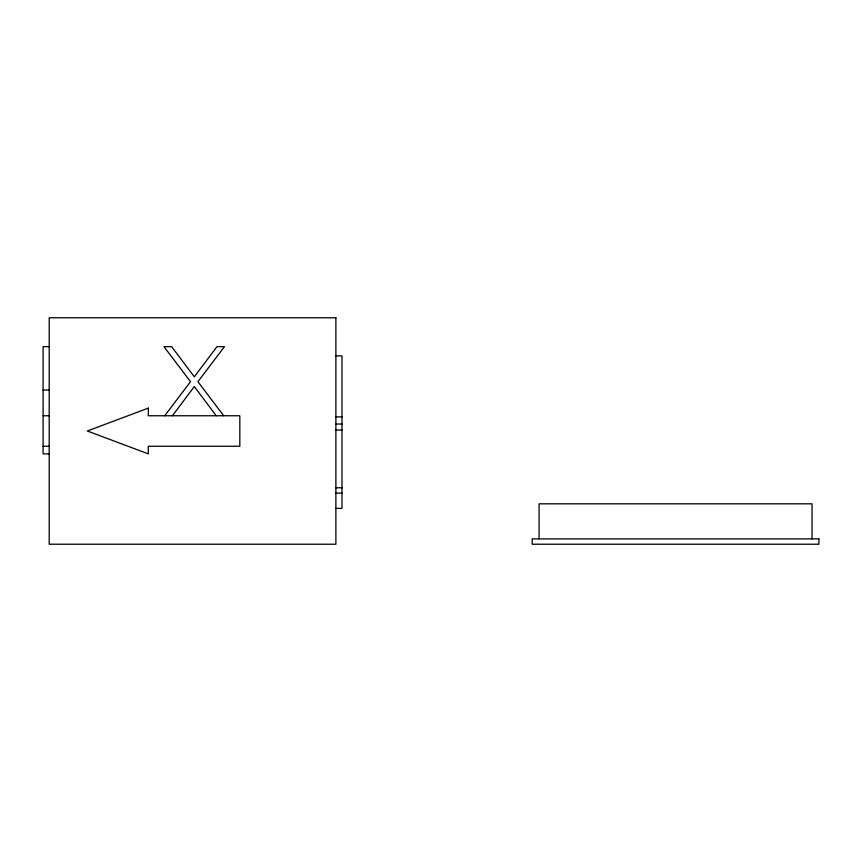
<?xml version="1.0" encoding="UTF-8"?>
<svg xmlns="http://www.w3.org/2000/svg" width="862" height="862" viewBox="0 0 862 862"><rect width="100%" height="100%" fill="white"/><g stroke="black" fill="none" stroke-linecap="round" stroke-linejoin="round"><path stroke-width="1.29" d="M172.411 415.753L194.316 386.553L216.222 415.753M164.728 415.753L190.524 381.683L163.942 346.643L171.635 346.643L194.316 376.813L216.998 346.643L224.486 346.643L197.915 381.683L223.711 415.753M49.199 346.643L43.1 346.643L43.1 453.875L49.199 453.875M335.889 355.898L341.988 355.898L341.988 508.386L335.889 508.386M43.1 390.055L49.199 390.055M43.1 415.753L49.199 415.753M335.889 416.896L341.988 416.896M335.889 424.029L341.988 424.029M335.889 430.063L341.988 430.063M43.1 446.247L49.199 446.247M335.889 487.784L341.988 487.784M335.889 493.139L341.988 493.139M812.036 538.89L812.036 503.817L539.073 503.817L539.073 538.89M148.318 408.125L87.321 431L148.318 453.875L148.318 446.247L239.819 446.247L239.819 415.753L148.318 415.753L148.318 408.125M335.889 317.776L49.199 317.776L49.199 544.224L335.889 544.224L335.889 317.776M818.9 538.89L532.21 538.89L532.21 544.224L818.9 544.224L818.9 538.89"/></g></svg>
